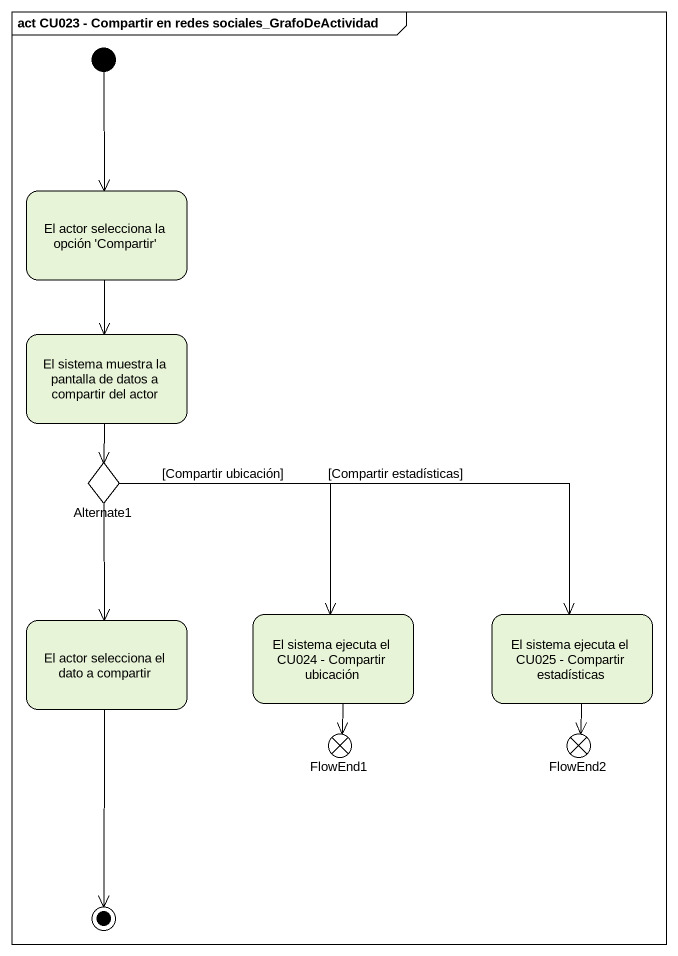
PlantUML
@startuml
mainframe act CU023 - Compartir en redes sociales_GrafoDeActividad
hide empty description
state "El actor selecciona la opción 'Compartir'" as El_actor_selecciona_la
state "El sistema muestra la pantalla de datos a compartir del actor" as El_sistema_muestra_la
state Alternate1 <<choice>>
state "El actor selecciona el dato a compartir" as El_actor_selecciona_el_dato
state "El sistema ejecuta el CU024 - Compartir ubicación" as El_sistema_ejecuta_el_CU024
state "El sistema ejecuta el CU025 - Compartir estadísticas" as El_sistema_ejecuta_el_CU025
state FlowEnd1 <<end>>
state FlowEnd2 <<end>>
[*] --> El_actor_selecciona_la
El_actor_selecciona_la --> El_sistema_muestra_la
El_sistema_muestra_la --> Alternate1
Alternate1 --> El_actor_selecciona_el_dato
Alternate1 --> El_sistema_ejecuta_el_CU024 : [Compartir ubicación]
Alternate1 -right-> El_sistema_ejecuta_el_CU025 : [Compartir estadísticas]
El_sistema_ejecuta_el_CU024 --> FlowEnd1
El_sistema_ejecuta_el_CU025 --> FlowEnd2
El_actor_selecciona_el_dato --> [*]
@enduml
